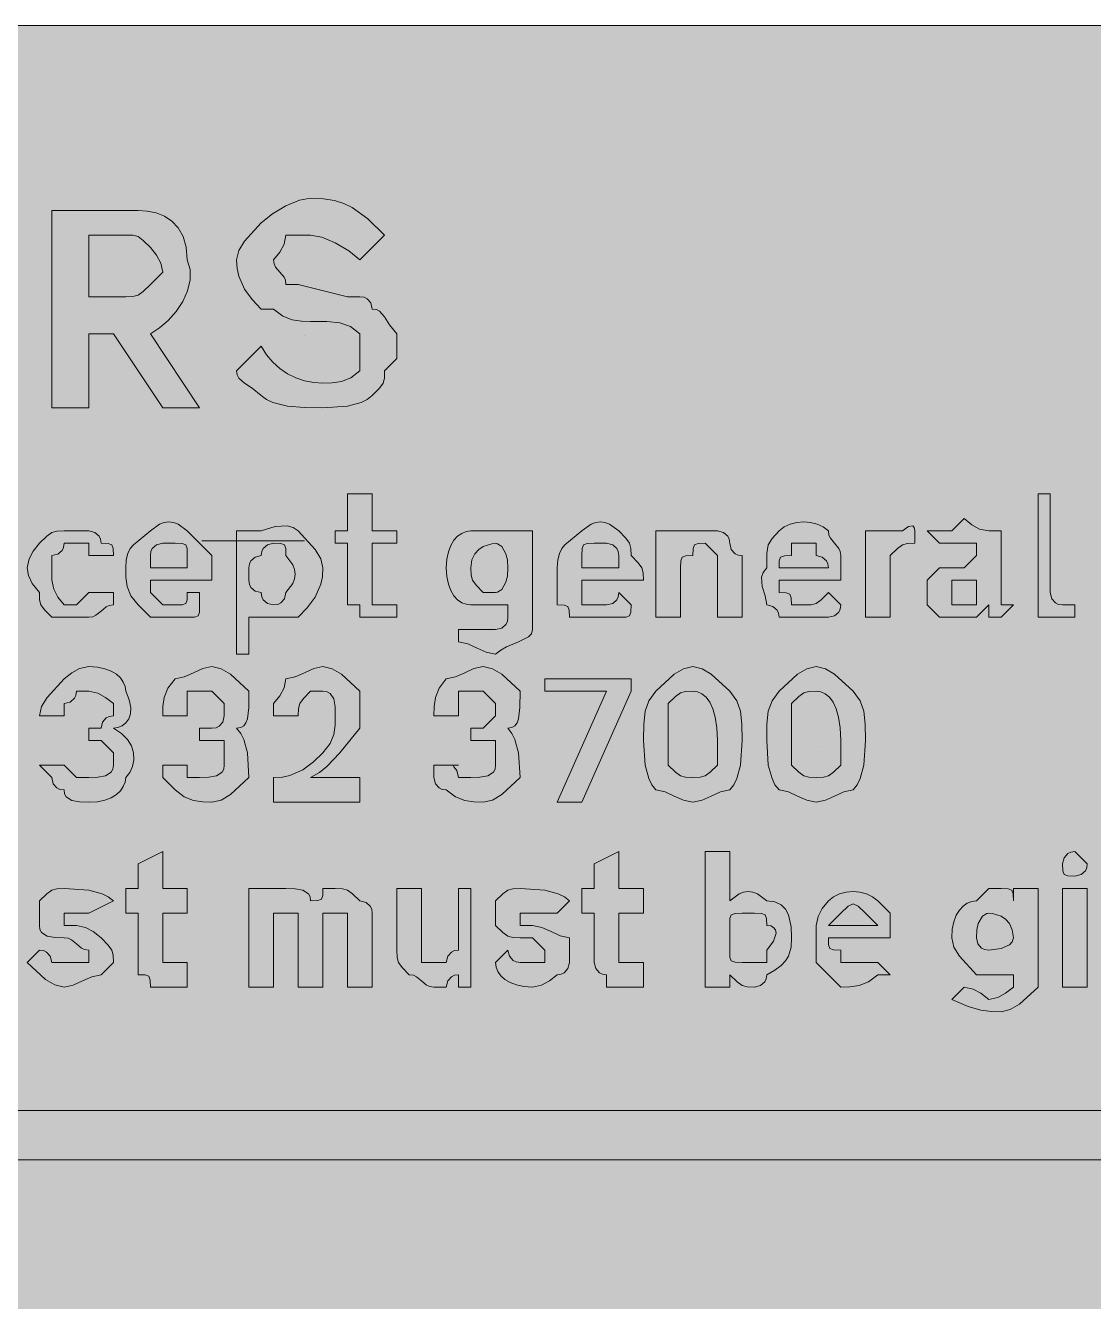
# Model space of a CAD drawing. Header units: metres. Extents: x 10 to 558, y 11 to 259.
# Drawn here: x 364.8 to 468.8, y 135.2 to 259.4 of the extents above; entities that cross this region are included whole.
import ezdxf

# ---------------------------------------------------------------- set-up
doc = ezdxf.new("R2010")
doc.units = ezdxf.units.M
for name, color, linetype, true_color in [('FILL_BLUE_0000FF', 7, 'Continuous', 0x0000ff), ('FILL_WHITE_FFFFFF', 7, 'Continuous', 0xffffff), ('STROKE_WHITE_FFFFFF', 7, 'Continuous', 0xffffff)]:
    doc.layers.add(name, color=color, linetype=linetype, true_color=true_color)

msp = doc.modelspace()

# ---------------------------------------------------------------- hatches: boundary and pattern name
at = {"layer": 'FILL_BLUE_0000FF', "true_color": 0x0000ff}
h = msp.add_hatch(color=7, dxfattribs=at)
h.dxf.hatch_style = 1
h.paths.add_polyline_path([(551.8, 259.39), (552.54, 259.23), (553.8, 258.69), (554.83, 257.92), (555.75, 257.04), (556.54, 256.54), (557.14, 255.95), (557.56, 255.31), (557.85, 254.64), (558.11, 253.33), (558.15, 252.24), (558.15, 18.24), (558.15, 15.84), (557.44, 14.96), (556.95, 14.19), (556.46, 13.65), (556.15, 13.49), (555.75, 13.44), (555.3, 12.65), (554.83, 12.05), (554.34, 11.63), (553.8, 11.34), (552.54, 11.08), (550.95, 11.04), (16.95, 11.04), (13.35, 11.04), (13.3, 11.44), (13.14, 11.75), (12.6, 12.24), (11.83, 12.73), (10.95, 13.44), (10.26, 14.36), (9.9, 15.39), (9.77, 16.65), (9.75, 18.24), (9.75, 252.24), (9.75, 254.64), (9.8, 255.04), (9.94, 255.35), (10.35, 255.84), (10.76, 256.33), (10.9, 256.64), (10.95, 257.04), (11.83, 257.23), (12.6, 257.64), (13.35, 258.24), (14.25, 258.43), (15.15, 258.84), (16.05, 259.25), (16.95, 259.44), (550.95, 259.44), (551.8, 259.39)])
at = {"layer": 'FILL_WHITE_FFFFFF', "true_color": 0xffffff}
h = msp.add_hatch(color=7, dxfattribs=at)
h.dxf.hatch_style = 1
h.paths.add_polyline_path([(396.15, 233.04), (397.35, 233.04), (397.75, 232.99), (398.04, 232.85), (398.4, 232.44), (398.55, 231.84), (398.95, 231.79), (399.26, 231.63), (399.75, 231.09), (400.24, 230.32), (400.95, 229.44), (400.95, 228.24), (400.95, 227.04), (399.75, 225.84), (399.73, 225.13), (399.6, 224.64), (399.24, 224.15), (398.55, 223.44), (398.05, 223.04), (397.46, 222.75), (396.15, 222.39), (393.75, 222.24), (391.97, 222.26), (390.3, 222.39), (388.86, 222.75), (388.25, 223.04), (387.75, 223.44), (386.87, 224.15), (386.1, 224.64), (385.56, 225.13), (385.4, 225.44), (385.35, 225.84), (387.75, 228.24), (388.25, 227.4), (388.86, 226.66), (389.54, 226.05), (390.3, 225.54), (391.11, 225.15), (391.97, 224.86), (392.85, 224.7), (393.75, 224.64), (394.65, 224.66), (395.55, 224.79), (396.45, 225.15), (397.35, 225.84), (397.35, 229.44), (396.43, 230.13), (395.4, 230.49), (394.14, 230.62), (392.55, 230.64), (391.65, 230.66), (390.75, 230.79), (389.85, 231.15), (388.95, 231.84), (387.75, 231.84), (386.87, 232.76), (386.1, 233.79), (385.56, 235.05), (385.4, 235.79), (385.35, 236.64), (385.56, 237.54), (386.1, 238.44), (387.75, 240.24), (388.84, 241.12), (390.15, 241.89), (391.46, 242.43), (392.55, 242.64), (393.79, 242.58), (394.86, 242.41), (395.78, 242.13), (396.6, 241.74), (398.12, 240.61), (399.75, 239.04), (397.35, 236.64), (396.26, 237.52), (394.95, 238.29), (393.64, 238.83), (392.55, 239.04), (390.15, 239.04), (389.96, 238.16), (389.55, 237.39), (388.95, 236.64), (389, 236.24), (389.14, 235.93), (389.55, 235.44), (389.96, 234.95), (390.1, 234.64), (390.15, 234.24), (391.35, 234.24), (396.15, 233.04)])
h = msp.add_hatch(color=7, dxfattribs=at)
h.dxf.hatch_style = 1
h.paths.add_polyline_path([(375.75, 241.44), (376.65, 241.38), (377.51, 241.2), (378.32, 240.87), (379.05, 240.39), (379.66, 239.74), (380.14, 238.91), (380.44, 237.88), (380.55, 236.64), (380.84, 235.69), (380.83, 234.67), (380.57, 233.62), (380.1, 232.59), (379.46, 231.61), (378.69, 230.73), (377.84, 230), (376.95, 229.44), (381.75, 222.24), (378.15, 222.24), (373.35, 229.44), (370.95, 229.44), (370.95, 222.24), (367.35, 222.24), (367.35, 241.44), (375.75, 241.44)])
h.paths.add_polyline_path([(375.26, 233.06), (375.75, 233.19), (376.24, 233.55), (376.95, 234.24), (378.15, 235.44), (377.96, 236.32), (377.55, 237.09), (376.95, 237.84), (376.24, 238.53), (375.75, 238.89), (375.26, 239.02), (374.55, 239.04), (370.95, 239.04), (370.95, 233.04), (374.55, 233.04), (375.26, 233.06)], flags=16)
h = msp.add_hatch(color=7, dxfattribs=at)
h.dxf.hatch_style = 1
h.paths.add_polyline_path([(398.55, 203.04), (399.75, 203.04), (400.95, 203.04), (400.95, 201.84), (397.35, 201.84), (397.35, 203.04), (396.15, 203.04), (396.15, 209.04), (394.95, 209.04), (394.95, 210.24), (396.15, 210.24), (396.15, 213.84), (398.55, 213.84), (398.55, 210.24), (400.95, 210.24), (400.95, 209.04), (398.55, 209.04), (398.55, 204.24), (398.55, 203.04)])
h = msp.add_hatch(color=7, dxfattribs=at)
h.dxf.hatch_style = 1
h.paths.add_polyline_path([(463.35, 213.84), (464.55, 213.84), (464.55, 204.24), (464.7, 203.64), (465.06, 203.23), (465.35, 203.09), (465.75, 203.04), (466.95, 203.04), (466.95, 201.84), (465.75, 201.84), (464.55, 201.84), (463.35, 201.84), (463.35, 203.04), (463.35, 213.84)])
h = msp.add_hatch(color=7, dxfattribs=at)
h.dxf.hatch_style = 1
h.paths.add_polyline_path([(375.75, 203.04), (375.06, 203.94), (374.7, 204.84), (374.57, 205.74), (374.55, 206.64), (374.6, 207.43), (374.76, 208.05), (374.99, 208.52), (375.3, 208.89), (376.95, 210.24), (377.85, 210.91), (378.3, 211.08), (378.75, 211.14), (379.2, 211.08), (379.65, 210.91), (380.55, 210.24), (382.95, 207.84), (382.95, 205.44), (376.95, 205.44), (376.95, 204.24), (378.15, 203.04), (379.35, 203.04), (380.04, 203.06), (380.4, 203.19), (380.53, 203.55), (380.55, 204.24), (381.75, 204.24), (381.75, 203.04), (381.73, 202.35), (381.6, 201.99), (381.24, 201.86), (380.55, 201.84), (378.15, 201.84), (376.95, 201.84), (375.75, 203.04)])
h.paths.add_polyline_path([(380.55, 207.84), (380.53, 208.53), (380.4, 208.89), (380.04, 209.02), (379.35, 209.04), (378.15, 209.04), (377.55, 208.89), (377.14, 208.53), (377, 208.24), (376.95, 207.84), (376.95, 206.64), (380.55, 206.64), (380.55, 207.84)], flags=16)
h = msp.add_hatch(color=7, dxfattribs=at)
h.dxf.hatch_style = 1
h.paths.add_polyline_path([(417.73, 202.53), (417.6, 202.89), (417.24, 203.02), (416.55, 203.04), (416.55, 206.64), (416.6, 207.43), (416.76, 208.05), (416.99, 208.52), (417.3, 208.89), (418.95, 210.24), (419.85, 210.91), (420.3, 211.08), (420.75, 211.14), (421.2, 211.08), (421.65, 210.91), (422.55, 210.24), (423.24, 209.53), (423.6, 209.04), (423.73, 208.55), (423.75, 207.84), (424.44, 207.13), (424.8, 206.64), (424.93, 206.15), (424.95, 205.44), (418.95, 205.44), (418.95, 204.24), (418.95, 203.04), (421.35, 203.04), (421.95, 203.19), (422.36, 203.55), (422.5, 203.84), (422.55, 204.24), (423.75, 203.04), (423.73, 202.35), (423.6, 201.99), (423.24, 201.86), (422.55, 201.84), (420.15, 201.84), (417.75, 201.84), (417.73, 202.53)])
h.paths.add_polyline_path([(422.55, 207.84), (422.5, 208.24), (422.36, 208.53), (421.95, 208.89), (421.35, 209.04), (420.15, 209.04), (419.46, 209.02), (419.1, 208.89), (418.97, 208.53), (418.95, 207.84), (418.95, 206.64), (422.55, 206.64), (422.55, 207.84)], flags=16)
h = msp.add_hatch(color=7, dxfattribs=at)
h.dxf.hatch_style = 1
h.paths.add_polyline_path([(438.1, 202.24), (437.96, 202.53), (437.55, 202.89), (436.95, 203.04), (436.78, 203.94), (436.5, 204.84), (436.44, 205.74), (436.61, 206.19), (436.95, 206.64), (436.97, 208.05), (437.1, 208.89), (437.46, 209.51), (438.15, 210.24), (438.65, 210.63), (439.24, 210.91), (439.88, 211.08), (440.55, 211.14), (441.22, 211.08), (441.86, 210.91), (442.45, 210.63), (442.95, 210.24), (443, 209.84), (443.14, 209.53), (443.55, 209.04), (443.96, 208.55), (444.1, 208.24), (444.15, 207.84), (444.15, 205.44), (438.15, 205.44), (438.15, 204.24), (438.84, 204.22), (439.2, 204.09), (439.33, 203.73), (439.35, 203.04), (440.55, 203.04), (441.26, 203.06), (441.75, 203.19), (442.24, 203.55), (442.95, 204.24), (444.15, 203.04), (444.1, 202.64), (443.96, 202.35), (443.55, 201.99), (442.95, 201.84), (439.35, 201.84), (438.15, 201.84), (438.1, 202.24)])
h.paths.add_polyline_path([(442.9, 207.04), (442.76, 207.33), (442.35, 207.69), (441.75, 207.84), (441.75, 209.04), (439.35, 209.04), (439.35, 207.84), (438.66, 207.82), (438.3, 207.69), (438.17, 207.33), (438.15, 206.64), (442.95, 206.64), (442.9, 207.04)], flags=16)
h = msp.add_hatch(color=7, dxfattribs=at)
h.dxf.hatch_style = 1
h.paths.add_polyline_path([(452.55, 203.04), (452.55, 204.24), (452.55, 205.44), (453.75, 206.64), (454.95, 206.64), (456.15, 206.64), (457.35, 207.84), (457.35, 209.04), (456.15, 209.04), (454.95, 209.04), (453.75, 209.04), (452.55, 210.24), (453.75, 210.24), (454.95, 210.24), (456.15, 211.44), (456.9, 210.84), (457.67, 210.43), (458.55, 210.24), (459.75, 210.24), (459.75, 209.04), (459.75, 206.64), (459.75, 204.24), (459.75, 203.04), (460.95, 203.04), (459.75, 201.84), (458.55, 201.84), (458.55, 203.04), (457.35, 201.84), (454.95, 201.84), (453.75, 201.84), (452.55, 203.04)])
h.paths.add_polyline_path([(457.35, 203.04), (457.35, 204.24), (457.35, 205.44), (456.15, 205.44), (454.95, 205.44), (454.95, 204.24), (454.95, 203.04), (456.15, 203.04), (457.35, 203.04)], flags=16)
h = msp.add_hatch(color=7, dxfattribs=at)
h.dxf.hatch_style = 1
h.paths.add_polyline_path([(369.75, 203.04), (370.95, 204.24), (373.35, 204.24), (373.35, 203.04), (372.95, 202.99), (372.64, 202.85), (372.15, 202.44), (371.66, 202.03), (371.35, 201.89), (370.95, 201.84), (369.75, 201.84), (367.35, 201.84), (366.66, 202.55), (366.3, 203.04), (366.17, 203.53), (366.15, 204.24), (365.46, 205.12), (365.1, 205.89), (364.95, 206.64), (365.14, 207.52), (365.55, 208.29), (366.15, 209.04), (366.86, 209.73), (367.35, 210.09), (367.84, 210.22), (368.55, 210.24), (370.95, 210.24), (371.55, 210.09), (371.96, 209.73), (372.1, 209.44), (372.15, 209.04), (372.84, 209.02), (373.2, 208.89), (373.33, 208.53), (373.35, 207.84), (370.95, 207.84), (370.95, 209.04), (368.55, 209.04), (368.5, 208.64), (368.36, 208.35), (367.95, 207.99), (367.35, 207.84), (367.35, 205.44), (367.54, 204.56), (367.95, 203.79), (368.55, 203.04), (369.75, 203.04)])
h = msp.add_hatch(color=7, dxfattribs=at)
h.dxf.hatch_style = 1
h.paths.add_polyline_path([(390.28, 210.75), (390.85, 210.58), (391.35, 210.24), (393, 208.44), (393.54, 207.54), (393.75, 206.64), (393.7, 205.79), (393.54, 205.05), (393, 203.79), (392.23, 202.76), (391.35, 201.84), (388.95, 201.84), (387.75, 201.84), (386.55, 201.84), (386.55, 198.24), (385.35, 198.24), (385.35, 210.24), (386.55, 210.24), (387.75, 210.24), (389.1, 210.69), (390.28, 210.75)])
h.paths.add_polyline_path([(386.74, 207.33), (386.6, 207.04), (386.55, 206.64), (386.55, 205.44), (386.6, 205.04), (386.74, 204.75), (387.15, 204.39), (387.75, 204.24), (387.8, 203.84), (387.94, 203.55), (388.35, 203.19), (388.95, 203.04), (389.35, 203.09), (389.64, 203.23), (390, 203.64), (390.15, 204.24), (390.82, 205.14), (390.99, 205.59), (391.05, 206.04), (390.99, 206.49), (390.82, 206.94), (390.15, 207.84), (390.13, 208.53), (390, 208.89), (389.64, 209.02), (388.95, 209.04), (388.35, 208.89), (387.94, 208.53), (387.8, 208.24), (387.75, 207.84), (387.15, 207.69), (386.74, 207.33)], flags=16)
h = msp.add_hatch(color=7, dxfattribs=at)
h.dxf.hatch_style = 1
h.paths.add_polyline_path([(414.15, 201.84), (414.15, 200.64), (414.04, 200.24), (413.76, 199.93), (412.8, 199.44), (411.62, 198.95), (411.05, 198.64), (410.55, 198.24), (409.65, 198.43), (408.75, 198.84), (407.85, 199.25), (406.95, 199.44), (406.95, 200.64), (410.55, 200.64), (411.15, 200.79), (411.56, 201.15), (411.7, 201.44), (411.75, 201.84), (411.75, 203.04), (410.55, 203.04), (408.15, 203.04), (407.7, 203.1), (407.27, 203.26), (406.86, 203.55), (406.5, 203.94), (406.19, 204.45), (405.96, 205.06), (405.8, 205.8), (405.75, 206.64), (405.8, 207.48), (405.96, 208.21), (406.19, 208.83), (406.5, 209.34), (406.86, 209.73), (407.27, 210.01), (407.7, 210.18), (408.15, 210.24), (410.55, 210.24), (411.75, 210.24), (414.15, 210.24), (414.15, 201.84)])
h.paths.add_polyline_path([(409.35, 208.74), (408.91, 208.45), (408.52, 208.03), (408.25, 207.43), (408.15, 206.64), (408.17, 205.93), (408.3, 205.44), (408.66, 204.95), (409.35, 204.24), (410.55, 204.24), (410.74, 204.28), (411.15, 204.54), (411.56, 205.25), (411.7, 205.85), (411.75, 206.64), (411.7, 207.43), (411.56, 208.03), (411.15, 208.74), (410.74, 209), (410.55, 209.04), (410.18, 209), (409.35, 208.74)], flags=16)
h = msp.add_hatch(color=7, dxfattribs=at)
h.dxf.hatch_style = 1
h.paths.add_polyline_path([(430.26, 209.02), (429.9, 208.89), (429.77, 208.53), (429.75, 207.84), (429.06, 207.82), (428.7, 207.69), (428.57, 207.33), (428.55, 206.64), (428.55, 201.84), (426.15, 201.84), (426.15, 210.24), (428.55, 210.24), (429.75, 210.24), (432.15, 210.24), (432.75, 210.09), (433.16, 209.73), (433.3, 209.44), (433.35, 209.04), (433.5, 208.44), (433.86, 208.03), (434.15, 207.89), (434.55, 207.84), (434.55, 201.84), (432.15, 201.84), (432.15, 207.84), (430.95, 209.04), (430.26, 209.02)])
h = msp.add_hatch(color=7, dxfattribs=at)
h.dxf.hatch_style = 1
h.paths.add_polyline_path([(450.15, 210.24), (450.75, 210.69), (451.16, 210.75), (451.3, 210.58), (451.35, 210.24), (451.35, 209.04), (450.64, 209.02), (450.15, 208.89), (449.66, 208.53), (448.95, 207.84), (448.95, 206.64), (448.95, 201.84), (446.55, 201.84), (446.55, 210.24), (448.95, 210.24), (450.15, 210.24)])
h = msp.add_hatch(color=7, dxfattribs=at)
h.dxf.hatch_style = 1
h.paths.add_polyline_path([(373.35, 188.64), (372.15, 189.84), (370.95, 189.84), (370.95, 191.04), (372.15, 191.04), (372.3, 191.64), (372.66, 192.05), (372.95, 192.19), (373.35, 192.24), (373.35, 193.44), (372.6, 194.04), (371.83, 194.45), (370.95, 194.64), (369.75, 194.64), (369.7, 194.24), (369.56, 193.95), (369.15, 193.59), (368.55, 193.44), (368.55, 192.24), (366.15, 192.24), (366.36, 193.14), (366.9, 194.04), (368.55, 195.84), (369.3, 196.44), (370.07, 196.85), (370.95, 197.04), (371.79, 196.99), (372.52, 196.83), (373.14, 196.6), (373.65, 196.29), (374.04, 195.93), (374.32, 195.52), (374.49, 195.09), (374.55, 194.64), (374.89, 193.8), (375.04, 193.06), (375.01, 192.45), (374.85, 191.94), (374.57, 191.55), (374.21, 191.26), (373.8, 191.1), (373.35, 191.04), (374.14, 190.54), (374.72, 189.95), (375.1, 189.31), (375.3, 188.64), (375.33, 187.97), (375.21, 187.33), (374.94, 186.74), (374.55, 186.24), (374.49, 185.79), (374.32, 185.36), (374.04, 184.95), (373.65, 184.59), (373.14, 184.28), (372.52, 184.05), (371.79, 183.89), (370.95, 183.84), (370.07, 183.86), (369.3, 183.99), (368.76, 184.35), (368.6, 184.64), (368.55, 185.04), (368.15, 185.09), (367.86, 185.23), (367.5, 185.64), (367.35, 186.24), (366.15, 187.44), (368.55, 187.44), (369.75, 186.24), (370.95, 186.24), (371.83, 186.26), (372.6, 186.39), (373.14, 186.75), (373.3, 187.04), (373.35, 187.44), (373.35, 188.64)])
h = msp.add_hatch(color=7, dxfattribs=at)
h.dxf.hatch_style = 1
h.paths.add_polyline_path([(384.15, 188.64), (384.15, 189.84), (382.95, 189.84), (381.75, 189.84), (381.75, 191.04), (382.95, 191.04), (383.35, 191.09), (383.64, 191.23), (384, 191.64), (384.15, 192.24), (384.15, 193.44), (382.95, 194.64), (380.55, 194.64), (380.55, 193.44), (380.55, 192.24), (378.15, 192.24), (378.17, 193.14), (378.3, 194.04), (378.66, 194.94), (379.35, 195.84), (380.25, 196.03), (381.15, 196.44), (382.05, 196.85), (382.95, 197.04), (383.85, 196.83), (384.75, 196.29), (386.55, 194.64), (386.53, 193.06), (386.4, 191.94), (386.26, 191.55), (386.04, 191.26), (385.75, 191.1), (385.35, 191.04), (385.75, 190.54), (386.04, 189.95), (386.4, 188.64), (386.55, 186.24), (384.75, 184.59), (383.85, 184.05), (382.95, 183.84), (382.05, 183.86), (381.15, 183.99), (380.25, 184.35), (379.35, 185.04), (378.15, 186.24), (378.15, 187.44), (380.55, 187.44), (380.55, 186.24), (381.75, 186.24), (382.63, 186.26), (383.4, 186.39), (383.94, 186.75), (384.1, 187.04), (384.15, 187.44), (384.15, 188.64)])
h = msp.add_hatch(color=7, dxfattribs=at)
h.dxf.hatch_style = 1
h.paths.add_polyline_path([(388.95, 192.24), (388.95, 193.44), (389.55, 194.19), (389.96, 194.96), (390.15, 195.84), (391.05, 196.03), (391.95, 196.44), (392.85, 196.85), (393.75, 197.04), (394.65, 196.83), (395.55, 196.29), (397.35, 194.64), (397.35, 191.04), (395.4, 188.64), (394.14, 187.33), (393.4, 186.74), (392.55, 186.24), (397.35, 186.24), (397.35, 183.84), (388.95, 183.84), (388.95, 186.24), (389.8, 186.29), (390.54, 186.45), (391.8, 186.99), (392.83, 187.76), (393.75, 188.64), (394.44, 189.54), (394.8, 190.44), (394.93, 191.34), (394.95, 192.24), (394.93, 193.12), (394.8, 193.89), (394.44, 194.43), (394.15, 194.59), (393.75, 194.64), (392.55, 194.64), (391.86, 193.93), (391.5, 193.44), (391.37, 192.95), (391.35, 192.24), (388.95, 192.24)])
h = msp.add_hatch(color=7, dxfattribs=at)
h.dxf.hatch_style = 1
h.paths.add_polyline_path([(410.55, 188.64), (410.55, 189.84), (409.35, 189.84), (408.15, 189.84), (408.15, 191.04), (409.35, 191.04), (410.55, 192.24), (410.55, 193.44), (409.35, 194.64), (406.95, 194.64), (406.95, 193.44), (406.95, 192.24), (404.55, 192.24), (404.57, 193.14), (404.7, 194.04), (405.06, 194.94), (405.75, 195.84), (406.65, 196.03), (407.55, 196.44), (408.45, 196.85), (409.35, 197.04), (410.25, 196.83), (411.15, 196.29), (412.95, 194.64), (412.93, 193.06), (412.8, 191.94), (412.66, 191.55), (412.44, 191.26), (412.15, 191.1), (411.75, 191.04), (412.15, 190.54), (412.44, 189.95), (412.8, 188.64), (412.95, 186.24), (411.15, 184.59), (410.25, 184.05), (409.35, 183.84), (408.45, 183.86), (407.55, 183.99), (406.65, 184.35), (405.75, 185.04), (405.35, 185.09), (405.06, 185.23), (404.7, 185.64), (404.55, 186.24), (404.55, 187.44), (406.95, 187.44), (406.44, 187.42), (406.5, 187.29), (406.78, 186.93), (406.95, 186.24), (408.15, 186.24), (409.03, 186.26), (409.8, 186.39), (410.34, 186.75), (410.5, 187.04), (410.55, 187.44), (410.55, 188.64)])
h = msp.add_hatch(color=7, dxfattribs=at)
h.dxf.hatch_style = 1
h.paths.add_polyline_path([(425.1, 192.69), (425.46, 193.72), (426.15, 194.64), (427.95, 196.29), (428.85, 196.83), (429.75, 197.04), (430.65, 196.83), (431.55, 196.29), (433.35, 194.64), (434.04, 193.72), (434.4, 192.69), (434.53, 191.43), (434.55, 189.84), (434.4, 187.44), (434.04, 186.13), (433.75, 185.54), (433.35, 185.04), (432.45, 184.85), (431.55, 184.44), (430.65, 184.03), (429.75, 183.84), (428.85, 184.03), (427.95, 184.44), (427.05, 184.85), (426.15, 185.04), (425.75, 185.54), (425.46, 186.13), (425.1, 187.44), (424.95, 189.84), (424.97, 191.43), (425.1, 192.69)])
h.paths.add_polyline_path([(430.95, 186.39), (431.44, 186.75), (432.15, 187.44), (432.15, 189.84), (432.1, 191.08), (431.94, 192.11), (431.71, 192.94), (431.4, 193.59), (431.04, 194.07), (430.63, 194.4), (430.2, 194.58), (429.75, 194.64), (429.04, 194.62), (428.55, 194.49), (428.06, 194.13), (427.35, 193.44), (427.35, 189.84), (427.35, 187.44), (428.06, 186.75), (428.55, 186.39), (429.04, 186.26), (429.75, 186.24), (430.46, 186.26), (430.95, 186.39)], flags=16)
h = msp.add_hatch(color=7, dxfattribs=at)
h.dxf.hatch_style = 1
h.paths.add_polyline_path([(437.1, 192.69), (437.46, 193.72), (438.15, 194.64), (439.95, 196.29), (440.85, 196.83), (441.75, 197.04), (442.65, 196.83), (443.55, 196.29), (445.35, 194.64), (446.04, 193.72), (446.4, 192.69), (446.53, 191.43), (446.55, 189.84), (446.4, 187.44), (446.04, 186.13), (445.75, 185.54), (445.35, 185.04), (444.45, 184.85), (443.55, 184.44), (442.65, 184.03), (441.75, 183.84), (440.85, 184.03), (439.95, 184.44), (439.05, 184.85), (438.15, 185.04), (437.75, 185.54), (437.46, 186.13), (437.1, 187.44), (436.95, 189.84), (436.97, 191.43), (437.1, 192.69)])
h.paths.add_polyline_path([(442.95, 186.39), (443.44, 186.75), (444.15, 187.44), (444.15, 189.84), (444.1, 191.08), (443.94, 192.11), (443.71, 192.94), (443.4, 193.59), (443.04, 194.07), (442.63, 194.4), (442.2, 194.58), (441.75, 194.64), (441.04, 194.62), (440.55, 194.49), (440.06, 194.13), (439.35, 193.44), (439.35, 189.84), (439.35, 187.44), (440.06, 186.75), (440.55, 186.39), (441.04, 186.26), (441.75, 186.24), (442.46, 186.26), (442.95, 186.39)], flags=16)
h = msp.add_hatch(color=7, dxfattribs=at)
h.dxf.hatch_style = 1
h.paths.add_polyline_path([(421.35, 194.64), (415.35, 194.64), (415.35, 195.84), (423.75, 195.84), (423.75, 194.64), (418.95, 183.84), (416.55, 183.84), (421.35, 194.64)])
h = msp.add_hatch(color=7, dxfattribs=at)
h.dxf.hatch_style = 1
h.paths.add_polyline_path([(379.35, 168.24), (380.55, 168.24), (380.55, 165.84), (376.95, 165.84), (376.93, 166.53), (376.8, 166.89), (376.44, 167.02), (375.75, 167.04), (375.75, 168.24), (375.75, 173.04), (374.55, 173.04), (374.55, 175.44), (375.75, 175.44), (375.75, 177.84), (378.15, 179.04), (378.15, 175.44), (380.55, 175.44), (380.55, 173.04), (378.15, 173.04), (378.15, 168.24), (379.35, 168.24)])
h = msp.add_hatch(color=7, dxfattribs=at)
h.dxf.hatch_style = 1
h.paths.add_polyline_path([(423.75, 168.24), (424.95, 168.24), (424.95, 165.84), (421.35, 165.84), (421.35, 167.04), (420.95, 167.09), (420.66, 167.23), (420.3, 167.64), (420.15, 168.24), (420.15, 173.04), (418.95, 173.04), (418.95, 175.44), (420.15, 175.44), (420.15, 177.84), (422.55, 179.04), (422.55, 175.44), (424.95, 175.44), (424.95, 173.04), (422.55, 173.04), (422.55, 168.24), (423.75, 168.24)])
h = msp.add_hatch(color=7, dxfattribs=at)
h.dxf.hatch_style = 1
h.paths.add_polyline_path([(434.7, 175.08), (435.15, 175.14), (435.6, 175.08), (436.05, 174.91), (436.95, 174.24), (437.74, 174.13), (438.34, 173.85), (438.76, 173.42), (439.05, 172.89), (439.31, 171.71), (439.35, 170.64), (439.31, 169.74), (439.05, 168.84), (438.76, 168.39), (438.34, 167.94), (437.74, 167.49), (436.95, 167.04), (436.9, 166.64), (436.76, 166.35), (436.35, 165.99), (435.75, 165.84), (435.04, 165.86), (434.55, 165.99), (434.06, 166.35), (433.35, 167.04), (433.35, 165.84), (430.95, 165.84), (430.95, 179.04), (433.35, 179.04), (433.35, 175.44), (433.35, 174.24), (434.25, 174.91), (434.7, 175.08)])
h.paths.add_polyline_path([(436.95, 169.44), (437.62, 170.32), (437.85, 171.09), (437.79, 171.4), (437.62, 171.63), (437.34, 171.79), (436.95, 171.84), (436.93, 172.53), (436.8, 172.89), (436.44, 173.02), (435.75, 173.04), (434.55, 173.04), (433.86, 173.02), (433.5, 172.89), (433.37, 172.53), (433.35, 171.84), (433.35, 169.44), (433.37, 168.75), (433.5, 168.39), (433.86, 168.26), (434.55, 168.24), (435.75, 168.24), (436.95, 168.24), (436.95, 169.44)], flags=16)
h = msp.add_hatch(color=7, dxfattribs=at)
h.dxf.hatch_style = 1
h.paths.add_polyline_path([(468.1, 177.44), (467.96, 177.15), (467.55, 176.79), (466.95, 176.64), (466.26, 176.66), (465.9, 176.79), (465.77, 177.15), (465.75, 177.84), (465.9, 178.44), (466.26, 178.85), (466.55, 178.99), (466.95, 179.04), (468.15, 177.84), (468.1, 177.44)])
h = msp.add_hatch(color=7, dxfattribs=at)
h.dxf.hatch_style = 1
h.paths.add_polyline_path([(369.75, 171.84), (370.63, 171.65), (371.4, 171.24), (372.15, 170.64), (372.84, 169.93), (373.2, 169.44), (373.33, 168.95), (373.35, 168.24), (372.15, 167.04), (371.25, 166.85), (370.35, 166.44), (369.45, 166.03), (368.55, 165.84), (367.65, 166.05), (366.75, 166.59), (364.95, 168.24), (366.15, 169.44), (366.55, 169.39), (366.84, 169.25), (367.2, 168.84), (367.35, 168.24), (368.55, 168.24), (369.75, 168.24), (370.95, 168.24), (370.95, 169.44), (370.55, 169.49), (370.24, 169.63), (369.75, 170.04), (369.26, 170.45), (368.95, 170.59), (368.55, 170.64), (367.67, 170.66), (366.9, 170.79), (366.36, 171.15), (366.2, 171.44), (366.15, 171.84), (366.15, 173.04), (366.15, 174.24), (366.86, 174.93), (367.35, 175.29), (367.84, 175.42), (368.55, 175.44), (370.95, 175.29), (372.26, 174.93), (372.85, 174.64), (373.35, 174.24), (370.95, 173.04), (369.75, 173.04), (368.55, 173.04), (368.55, 171.84), (369.75, 171.84)])
h = msp.add_hatch(color=7, dxfattribs=at)
h.dxf.hatch_style = 1
h.paths.add_polyline_path([(391.03, 175.42), (391.8, 175.29), (392.34, 174.93), (392.5, 174.64), (392.55, 174.24), (393.24, 174.26), (393.6, 174.39), (393.73, 174.75), (393.75, 175.44), (394.95, 175.44), (395.66, 175.42), (396.15, 175.29), (396.64, 174.93), (397.35, 174.24), (397.95, 174.09), (398.36, 173.73), (398.5, 173.44), (398.55, 173.04), (398.55, 165.84), (396.15, 165.84), (396.15, 171.84), (396.15, 173.04), (394.95, 173.04), (393.75, 173.04), (393.75, 171.84), (393.75, 165.84), (391.35, 165.84), (391.35, 171.84), (391.35, 173.04), (390.15, 173.04), (388.95, 173.04), (388.95, 171.84), (388.95, 165.84), (386.55, 165.84), (386.55, 175.44), (388.95, 175.44), (390.15, 175.44), (391.03, 175.42)])
h = msp.add_hatch(color=7, dxfattribs=at)
h.dxf.hatch_style = 1
h.paths.add_polyline_path([(404.15, 165.89), (403.84, 166.03), (403.35, 166.44), (402.86, 166.85), (402.55, 166.99), (402.15, 167.04), (401.46, 167.75), (401.1, 168.24), (400.97, 168.73), (400.95, 169.44), (400.95, 175.44), (403.35, 175.44), (403.35, 169.44), (403.35, 168.24), (404.55, 168.24), (405.75, 168.24), (405.9, 168.84), (406.26, 169.25), (406.55, 169.39), (406.95, 169.44), (406.95, 175.44), (408.15, 175.44), (408.15, 165.84), (406.95, 165.84), (406.95, 167.04), (406.55, 166.99), (406.26, 166.85), (405.9, 166.44), (405.75, 165.84), (404.55, 165.84), (404.15, 165.89)])
h = msp.add_hatch(color=7, dxfattribs=at)
h.dxf.hatch_style = 1
h.paths.add_polyline_path([(414.15, 171.84), (415.05, 171.65), (415.95, 171.24), (416.85, 170.83), (417.75, 170.64), (417.75, 168.24), (417.6, 167.64), (417.24, 167.23), (416.95, 167.09), (416.55, 167.04), (415.8, 166.44), (415.03, 166.03), (414.15, 165.84), (413.31, 165.89), (412.58, 166.05), (411.96, 166.28), (411.45, 166.59), (411.06, 166.95), (410.78, 167.36), (410.61, 167.79), (410.55, 168.24), (411.75, 169.44), (411.9, 168.84), (412.26, 168.43), (412.55, 168.29), (412.95, 168.24), (414.15, 168.24), (415.35, 168.24), (415.35, 169.44), (414.15, 170.64), (412.95, 170.64), (412.24, 170.66), (411.75, 170.79), (411.26, 171.15), (410.55, 171.84), (410.55, 173.04), (410.55, 174.24), (411.26, 174.93), (411.75, 175.29), (412.24, 175.42), (412.95, 175.44), (415.35, 175.29), (416.66, 174.93), (417.25, 174.64), (417.75, 174.24), (416.55, 173.04), (414.15, 173.04), (412.95, 173.04), (412.95, 171.84), (414.15, 171.84)])
h = msp.add_hatch(color=7, dxfattribs=at)
h.dxf.hatch_style = 1
h.paths.add_polyline_path([(441.75, 168.24), (441.75, 171.84), (441.94, 172.72), (442.35, 173.49), (442.95, 174.24), (443.45, 174.63), (444.04, 174.91), (444.68, 175.08), (445.35, 175.14), (446.02, 175.08), (446.66, 174.91), (447.25, 174.63), (447.75, 174.24), (448.95, 173.04), (448.95, 170.64), (442.95, 170.64), (442.97, 169.95), (443.1, 169.59), (443.46, 169.46), (444.15, 169.44), (444.15, 168.24), (446.55, 168.24), (447.75, 168.24), (448.95, 167.04), (447.75, 167.04), (446.85, 166.35), (445.95, 165.99), (445.05, 165.86), (444.15, 165.84), (442.95, 167.04), (441.75, 168.24)])
h.paths.add_polyline_path([(446.55, 173.04), (445.84, 173.71), (445.35, 173.94), (444.86, 173.71), (444.15, 173.04), (442.95, 171.84), (447.75, 171.84), (446.55, 173.04)], flags=16)
h = msp.add_hatch(color=7, dxfattribs=at)
h.dxf.hatch_style = 1
h.paths.add_polyline_path([(463.35, 175.44), (463.35, 165.84), (461.55, 164.19), (460.65, 163.65), (459.75, 163.44), (458.83, 163.46), (457.8, 163.59), (456.54, 163.95), (454.95, 164.64), (456.15, 165.84), (457.03, 165.65), (457.8, 165.24), (458.55, 164.64), (459.43, 164.83), (460.2, 165.24), (460.95, 165.84), (460.95, 167.04), (459.75, 167.04), (458.55, 167.04), (457.35, 167.04), (455.7, 168.84), (455.16, 169.74), (454.95, 170.64), (455, 171.48), (455.16, 172.21), (455.39, 172.83), (455.7, 173.34), (456.06, 173.73), (456.47, 174.01), (456.9, 174.18), (457.35, 174.24), (458.55, 175.44), (459.75, 175.44), (460.44, 175.42), (460.8, 175.29), (460.93, 174.93), (460.95, 174.24), (460.95, 175.44), (463.35, 175.44)])
h.paths.add_polyline_path([(457.95, 172.74), (457.54, 172.03), (457.4, 171.43), (457.35, 170.64), (457.5, 170.04), (457.86, 169.63), (458.15, 169.49), (458.55, 169.44), (459.75, 169.59), (460.57, 169.95), (460.85, 170.24), (460.95, 170.64), (460.85, 171.43), (460.57, 172.03), (460.19, 172.45), (459.75, 172.74), (458.93, 173), (458.55, 173.04), (458.36, 173), (457.95, 172.74)], flags=16)
h = msp.add_hatch(color=7, dxfattribs=at)
h.dxf.hatch_style = 1
h.paths.add_polyline_path([(465.75, 165.84), (465.75, 175.44), (468.15, 175.44), (468.15, 165.84), (465.75, 165.84)])
h = msp.add_hatch(color=7, dxfattribs=at)
h.dxf.hatch_style = 1
h.paths.add_polyline_path([(505.35, 153.84), (505.35, 149.04), (72.15, 149.04), (76.95, 144.24), (69.75, 144.24), (62.55, 151.44), (69.75, 158.64), (76.95, 158.64), (72.15, 153.84), (505.35, 153.84)])

# ---------------------------------------------------------------- linework, layer by layer
at = {"layer": 'FILL_BLUE_0000FF', "lineweight": 0, "true_color": 0x0000ff}
msp.add_lwpolyline([(16.95, 259.44), (550.95, 259.44), (551.8, 259.39), (552.54, 259.23), (553.8, 258.69), (554.83, 257.92), (555.75, 257.04), (556.54, 256.54), (557.14, 255.95), (557.56, 255.31), (557.85, 254.64), (558.11, 253.33), (558.15, 252.24), (558.15, 18.24)], dxfattribs=at)
at = {"layer": 'FILL_WHITE_FFFFFF', "lineweight": 0, "true_color": 0xffffff}
for points in [[(396.15, 233.04), (397.35, 233.04), (397.75, 232.99), (398.04, 232.85), (398.4, 232.44), (398.55, 231.84), (398.95, 231.79), (399.26, 231.63), (399.75, 231.09), (400.24, 230.32), (400.95, 229.44), (400.95, 228.24), (400.95, 227.04), (399.75, 225.84), (399.73, 225.13), (399.6, 224.64), (399.24, 224.15), (398.55, 223.44), (398.05, 223.04), (397.46, 222.75), (396.15, 222.39), (393.75, 222.24), (391.97, 222.26), (390.3, 222.39), (388.86, 222.75), (388.25, 223.04), (387.75, 223.44), (386.87, 224.15), (386.1, 224.64), (385.56, 225.13), (385.4, 225.44), (385.35, 225.84), (387.75, 228.24), (388.25, 227.4), (388.86, 226.66), (389.54, 226.05), (390.3, 225.54), (391.11, 225.15), (391.97, 224.86), (392.85, 224.7), (393.75, 224.64), (394.65, 224.66), (395.55, 224.79), (396.45, 225.15), (397.35, 225.84), (397.35, 229.44), (396.43, 230.13), (395.4, 230.49), (394.14, 230.62), (392.55, 230.64), (391.65, 230.66), (390.75, 230.79), (389.85, 231.15), (388.95, 231.84), (387.75, 231.84), (386.87, 232.76), (386.1, 233.79), (385.56, 235.05), (385.4, 235.79), (385.35, 236.64), (385.56, 237.54), (386.1, 238.44), (387.75, 240.24), (388.84, 241.12), (390.15, 241.89), (391.46, 242.43), (392.55, 242.64), (393.79, 242.58), (394.86, 242.41), (395.78, 242.13), (396.6, 241.74), (398.12, 240.61), (399.75, 239.04), (397.35, 236.64), (396.26, 237.52), (394.95, 238.29), (393.64, 238.83), (392.55, 239.04), (390.15, 239.04), (389.96, 238.16), (389.55, 237.39), (388.95, 236.64), (389, 236.24), (389.14, 235.93), (389.55, 235.44), (389.96, 234.95), (390.1, 234.64), (390.15, 234.24), (391.35, 234.24)], [(375.75, 241.44), (376.65, 241.38), (377.51, 241.2), (378.32, 240.87), (379.05, 240.39), (379.66, 239.74), (380.14, 238.91), (380.44, 237.88), (380.55, 236.64), (380.84, 235.69), (380.83, 234.67), (380.57, 233.62), (380.1, 232.59), (379.46, 231.61), (378.69, 230.73), (377.84, 230), (376.95, 229.44), (381.75, 222.24), (378.15, 222.24), (373.35, 229.44), (370.95, 229.44), (370.95, 222.24), (367.35, 222.24), (367.35, 241.44)], [(375.26, 233.06), (375.75, 233.19), (376.24, 233.55), (376.95, 234.24), (378.15, 235.44), (377.96, 236.32), (377.55, 237.09), (376.95, 237.84), (376.24, 238.53), (375.75, 238.89), (375.26, 239.02), (374.55, 239.04), (370.95, 239.04), (370.95, 233.04), (374.55, 233.04)], [(398.55, 203.04), (399.75, 203.04), (400.95, 203.04), (400.95, 201.84), (397.35, 201.84), (397.35, 203.04), (396.15, 203.04), (396.15, 209.04), (394.95, 209.04), (394.95, 210.24), (396.15, 210.24), (396.15, 213.84), (398.55, 213.84), (398.55, 210.24), (400.95, 210.24), (400.95, 209.04), (398.55, 209.04), (398.55, 204.24)], [(463.35, 213.84), (464.55, 213.84), (464.55, 204.24), (464.7, 203.64), (465.06, 203.23), (465.35, 203.09), (465.75, 203.04), (466.95, 203.04), (466.95, 201.84), (465.75, 201.84), (464.55, 201.84), (463.35, 201.84), (463.35, 203.04)], [(375.75, 203.04), (375.06, 203.94), (374.7, 204.84), (374.57, 205.74), (374.55, 206.64), (374.6, 207.43), (374.76, 208.05), (374.99, 208.52), (375.3, 208.89), (376.95, 210.24), (377.85, 210.91), (378.3, 211.08), (378.75, 211.14), (379.2, 211.08), (379.65, 210.91), (380.55, 210.24), (382.95, 207.84), (382.95, 205.44), (376.95, 205.44), (376.95, 204.24), (378.15, 203.04), (379.35, 203.04), (380.04, 203.06), (380.4, 203.19), (380.53, 203.55), (380.55, 204.24), (381.75, 204.24), (381.75, 203.04), (381.73, 202.35), (381.6, 201.99), (381.24, 201.86), (380.55, 201.84), (378.15, 201.84), (376.95, 201.84)], [(417.73, 202.53), (417.6, 202.89), (417.24, 203.02), (416.55, 203.04), (416.55, 206.64), (416.6, 207.43), (416.76, 208.05), (416.99, 208.52), (417.3, 208.89), (418.95, 210.24), (419.85, 210.91), (420.3, 211.08), (420.75, 211.14), (421.2, 211.08), (421.65, 210.91), (422.55, 210.24), (423.24, 209.53), (423.6, 209.04), (423.73, 208.55), (423.75, 207.84), (424.44, 207.13), (424.8, 206.64), (424.93, 206.15), (424.95, 205.44), (418.95, 205.44), (418.95, 204.24), (418.95, 203.04), (421.35, 203.04), (421.95, 203.19), (422.36, 203.55), (422.5, 203.84), (422.55, 204.24), (423.75, 203.04), (423.73, 202.35), (423.6, 201.99), (423.24, 201.86), (422.55, 201.84), (420.15, 201.84), (417.75, 201.84)], [(438.1, 202.24), (437.96, 202.53), (437.55, 202.89), (436.95, 203.04), (436.78, 203.94), (436.5, 204.84), (436.44, 205.74), (436.61, 206.19), (436.95, 206.64), (436.97, 208.05), (437.1, 208.89), (437.46, 209.51), (438.15, 210.24), (438.65, 210.63), (439.24, 210.91), (439.88, 211.08), (440.55, 211.14), (441.22, 211.08), (441.86, 210.91), (442.45, 210.63), (442.95, 210.24), (443, 209.84), (443.14, 209.53), (443.55, 209.04), (443.96, 208.55), (444.1, 208.24), (444.15, 207.84), (444.15, 205.44), (438.15, 205.44), (438.15, 204.24), (438.84, 204.22), (439.2, 204.09), (439.33, 203.73), (439.35, 203.04), (440.55, 203.04), (441.26, 203.06), (441.75, 203.19), (442.24, 203.55), (442.95, 204.24), (444.15, 203.04), (444.1, 202.64), (443.96, 202.35), (443.55, 201.99), (442.95, 201.84), (439.35, 201.84), (438.15, 201.84)], [(452.55, 203.04), (452.55, 204.24), (452.55, 205.44), (453.75, 206.64), (454.95, 206.64), (456.15, 206.64), (457.35, 207.84), (457.35, 209.04), (456.15, 209.04), (454.95, 209.04), (453.75, 209.04), (452.55, 210.24), (453.75, 210.24), (454.95, 210.24), (456.15, 211.44), (456.9, 210.84), (457.67, 210.43), (458.55, 210.24), (459.75, 210.24), (459.75, 209.04), (459.75, 206.64), (459.75, 204.24), (459.75, 203.04), (460.95, 203.04), (459.75, 201.84), (458.55, 201.84), (458.55, 203.04), (457.35, 201.84), (454.95, 201.84), (453.75, 201.84)], [(369.75, 203.04), (370.95, 204.24), (373.35, 204.24), (373.35, 203.04), (372.95, 202.99), (372.64, 202.85), (372.15, 202.44), (371.66, 202.03), (371.35, 201.89), (370.95, 201.84), (369.75, 201.84), (367.35, 201.84), (366.66, 202.55), (366.3, 203.04), (366.17, 203.53), (366.15, 204.24), (365.46, 205.12), (365.1, 205.89), (364.95, 206.64), (365.14, 207.52), (365.55, 208.29), (366.15, 209.04), (366.86, 209.73), (367.35, 210.09), (367.84, 210.22), (368.55, 210.24), (370.95, 210.24), (371.55, 210.09), (371.96, 209.73), (372.1, 209.44), (372.15, 209.04), (372.84, 209.02), (373.2, 208.89), (373.33, 208.53), (373.35, 207.84), (370.95, 207.84), (370.95, 209.04), (368.55, 209.04), (368.5, 208.64), (368.36, 208.35), (367.95, 207.99), (367.35, 207.84), (367.35, 205.44), (367.54, 204.56), (367.95, 203.79), (368.55, 203.04)], [(390.28, 210.75), (390.85, 210.58), (391.35, 210.24), (393, 208.44), (393.54, 207.54), (393.75, 206.64), (393.7, 205.79), (393.54, 205.05), (393, 203.79), (392.23, 202.76), (391.35, 201.84), (388.95, 201.84), (387.75, 201.84), (386.55, 201.84), (386.55, 198.24), (385.35, 198.24), (385.35, 210.24), (386.55, 210.24), (387.75, 210.24), (389.1, 210.69)], [(414.15, 201.84), (414.15, 200.64), (414.04, 200.24), (413.76, 199.93), (412.8, 199.44), (411.62, 198.95), (411.05, 198.64), (410.55, 198.24), (409.65, 198.43), (408.75, 198.84), (407.85, 199.25), (406.95, 199.44), (406.95, 200.64), (410.55, 200.64), (411.15, 200.79), (411.56, 201.15), (411.7, 201.44), (411.75, 201.84), (411.75, 203.04), (410.55, 203.04), (408.15, 203.04), (407.7, 203.1), (407.27, 203.26), (406.86, 203.55), (406.5, 203.94), (406.19, 204.45), (405.96, 205.06), (405.8, 205.8), (405.75, 206.64), (405.8, 207.48), (405.96, 208.21), (406.19, 208.83), (406.5, 209.34), (406.86, 209.73), (407.27, 210.01), (407.7, 210.18), (408.15, 210.24), (410.55, 210.24), (411.75, 210.24), (414.15, 210.24)], [(430.26, 209.02), (429.9, 208.89), (429.77, 208.53), (429.75, 207.84), (429.06, 207.82), (428.7, 207.69), (428.57, 207.33), (428.55, 206.64), (428.55, 201.84), (426.15, 201.84), (426.15, 210.24), (428.55, 210.24), (429.75, 210.24), (432.15, 210.24), (432.75, 210.09), (433.16, 209.73), (433.3, 209.44), (433.35, 209.04), (433.5, 208.44), (433.86, 208.03), (434.15, 207.89), (434.55, 207.84), (434.55, 201.84), (432.15, 201.84), (432.15, 207.84), (430.95, 209.04)], [(450.15, 210.24), (450.75, 210.69), (451.16, 210.75), (451.3, 210.58), (451.35, 210.24), (451.35, 209.04), (450.64, 209.02), (450.15, 208.89), (449.66, 208.53), (448.95, 207.84), (448.95, 206.64), (448.95, 201.84), (446.55, 201.84), (446.55, 210.24), (448.95, 210.24)], [(380.55, 207.84), (380.53, 208.53), (380.4, 208.89), (380.04, 209.02), (379.35, 209.04), (378.15, 209.04), (377.55, 208.89), (377.14, 208.53), (377, 208.24), (376.95, 207.84), (376.95, 206.64), (380.55, 206.64)], [(386.74, 207.33), (386.6, 207.04), (386.55, 206.64), (386.55, 205.44), (386.6, 205.04), (386.74, 204.75), (387.15, 204.39), (387.75, 204.24), (387.8, 203.84), (387.94, 203.55), (388.35, 203.19), (388.95, 203.04), (389.35, 203.09), (389.64, 203.23), (390, 203.64), (390.15, 204.24), (390.82, 205.14), (390.99, 205.59), (391.05, 206.04), (390.99, 206.49), (390.82, 206.94), (390.15, 207.84), (390.13, 208.53), (390, 208.89), (389.64, 209.02), (388.95, 209.04), (388.35, 208.89), (387.94, 208.53), (387.8, 208.24), (387.75, 207.84), (387.15, 207.69)], [(409.35, 208.74), (408.91, 208.45), (408.52, 208.03), (408.25, 207.43), (408.15, 206.64), (408.17, 205.93), (408.3, 205.44), (408.66, 204.95), (409.35, 204.24), (410.55, 204.24), (410.74, 204.28), (411.15, 204.54), (411.56, 205.25), (411.7, 205.85), (411.75, 206.64), (411.7, 207.43), (411.56, 208.03), (411.15, 208.74), (410.74, 209), (410.55, 209.04), (410.18, 209)], [(422.55, 207.84), (422.5, 208.24), (422.36, 208.53), (421.95, 208.89), (421.35, 209.04), (420.15, 209.04), (419.46, 209.02), (419.1, 208.89), (418.97, 208.53), (418.95, 207.84), (418.95, 206.64), (422.55, 206.64)], [(442.9, 207.04), (442.76, 207.33), (442.35, 207.69), (441.75, 207.84), (441.75, 209.04), (439.35, 209.04), (439.35, 207.84), (438.66, 207.82), (438.3, 207.69), (438.17, 207.33), (438.15, 206.64), (442.95, 206.64)], [(457.35, 203.04), (457.35, 204.24), (457.35, 205.44), (456.15, 205.44), (454.95, 205.44), (454.95, 204.24), (454.95, 203.04), (456.15, 203.04)], [(373.35, 188.64), (372.15, 189.84), (370.95, 189.84), (370.95, 191.04), (372.15, 191.04), (372.3, 191.64), (372.66, 192.05), (372.95, 192.19), (373.35, 192.24), (373.35, 193.44), (372.6, 194.04), (371.83, 194.45), (370.95, 194.64), (369.75, 194.64), (369.7, 194.24), (369.56, 193.95), (369.15, 193.59), (368.55, 193.44), (368.55, 192.24), (366.15, 192.24), (366.36, 193.14), (366.9, 194.04), (368.55, 195.84), (369.3, 196.44), (370.07, 196.85), (370.95, 197.04), (371.79, 196.99), (372.52, 196.83), (373.14, 196.6), (373.65, 196.29), (374.04, 195.93), (374.32, 195.52), (374.49, 195.09), (374.55, 194.64), (374.89, 193.8), (375.04, 193.06), (375.01, 192.45), (374.85, 191.94), (374.57, 191.55), (374.21, 191.26), (373.8, 191.1), (373.35, 191.04), (374.14, 190.54), (374.72, 189.95), (375.1, 189.31), (375.3, 188.64), (375.33, 187.97), (375.21, 187.33), (374.94, 186.74), (374.55, 186.24), (374.49, 185.79), (374.32, 185.36), (374.04, 184.95), (373.65, 184.59), (373.14, 184.28), (372.52, 184.05), (371.79, 183.89), (370.95, 183.84), (370.07, 183.86), (369.3, 183.99), (368.76, 184.35), (368.6, 184.64), (368.55, 185.04), (368.15, 185.09), (367.86, 185.23), (367.5, 185.64), (367.35, 186.24), (366.15, 187.44), (368.55, 187.44), (369.75, 186.24), (370.95, 186.24), (371.83, 186.26), (372.6, 186.39), (373.14, 186.75), (373.3, 187.04), (373.35, 187.44)], [(384.15, 188.64), (384.15, 189.84), (382.95, 189.84), (381.75, 189.84), (381.75, 191.04), (382.95, 191.04), (383.35, 191.09), (383.64, 191.23), (384, 191.64), (384.15, 192.24), (384.15, 193.44), (382.95, 194.64), (380.55, 194.64), (380.55, 193.44), (380.55, 192.24), (378.15, 192.24), (378.17, 193.14), (378.3, 194.04), (378.66, 194.94), (379.35, 195.84), (380.25, 196.03), (381.15, 196.44), (382.05, 196.85), (382.95, 197.04), (383.85, 196.83), (384.75, 196.29), (386.55, 194.64), (386.53, 193.06), (386.4, 191.94), (386.26, 191.55), (386.04, 191.26), (385.75, 191.1), (385.35, 191.04), (385.75, 190.54), (386.04, 189.95), (386.4, 188.64), (386.55, 186.24), (384.75, 184.59), (383.85, 184.05), (382.95, 183.84), (382.05, 183.86), (381.15, 183.99), (380.25, 184.35), (379.35, 185.04), (378.15, 186.24), (378.15, 187.44), (380.55, 187.44), (380.55, 186.24), (381.75, 186.24), (382.63, 186.26), (383.4, 186.39), (383.94, 186.75), (384.1, 187.04), (384.15, 187.44)], [(388.95, 192.24), (388.95, 193.44), (389.55, 194.19), (389.96, 194.96), (390.15, 195.84), (391.05, 196.03), (391.95, 196.44), (392.85, 196.85), (393.75, 197.04), (394.65, 196.83), (395.55, 196.29), (397.35, 194.64), (397.35, 191.04), (395.4, 188.64), (394.14, 187.33), (393.4, 186.74), (392.55, 186.24), (397.35, 186.24), (397.35, 183.84), (388.95, 183.84), (388.95, 186.24), (389.8, 186.29), (390.54, 186.45), (391.8, 186.99), (392.83, 187.76), (393.75, 188.64), (394.44, 189.54), (394.8, 190.44), (394.93, 191.34), (394.95, 192.24), (394.93, 193.12), (394.8, 193.89), (394.44, 194.43), (394.15, 194.59), (393.75, 194.64), (392.55, 194.64), (391.86, 193.93), (391.5, 193.44), (391.37, 192.95), (391.35, 192.24)], [(410.55, 188.64), (410.55, 189.84), (409.35, 189.84), (408.15, 189.84), (408.15, 191.04), (409.35, 191.04), (410.55, 192.24), (410.55, 193.44), (409.35, 194.64), (406.95, 194.64), (406.95, 193.44), (406.95, 192.24), (404.55, 192.24), (404.57, 193.14), (404.7, 194.04), (405.06, 194.94), (405.75, 195.84), (406.65, 196.03), (407.55, 196.44), (408.45, 196.85), (409.35, 197.04), (410.25, 196.83), (411.15, 196.29), (412.95, 194.64), (412.93, 193.06), (412.8, 191.94), (412.66, 191.55), (412.44, 191.26), (412.15, 191.1), (411.75, 191.04), (412.15, 190.54), (412.44, 189.95), (412.8, 188.64), (412.95, 186.24), (411.15, 184.59), (410.25, 184.05), (409.35, 183.84), (408.45, 183.86), (407.55, 183.99), (406.65, 184.35), (405.75, 185.04), (405.35, 185.09), (405.06, 185.23), (404.7, 185.64), (404.55, 186.24), (404.55, 187.44), (406.95, 187.44), (406.44, 187.42), (406.5, 187.29), (406.78, 186.93), (406.95, 186.24), (408.15, 186.24), (409.03, 186.26), (409.8, 186.39), (410.34, 186.75), (410.5, 187.04), (410.55, 187.44)], [(425.1, 192.69), (425.46, 193.72), (426.15, 194.64), (427.95, 196.29), (428.85, 196.83), (429.75, 197.04), (430.65, 196.83), (431.55, 196.29), (433.35, 194.64), (434.04, 193.72), (434.4, 192.69), (434.53, 191.43), (434.55, 189.84), (434.4, 187.44), (434.04, 186.13), (433.75, 185.54), (433.35, 185.04), (432.45, 184.85), (431.55, 184.44), (430.65, 184.03), (429.75, 183.84), (428.85, 184.03), (427.95, 184.44), (427.05, 184.85), (426.15, 185.04), (425.75, 185.54), (425.46, 186.13), (425.1, 187.44), (424.95, 189.84), (424.97, 191.43)], [(437.1, 192.69), (437.46, 193.72), (438.15, 194.64), (439.95, 196.29), (440.85, 196.83), (441.75, 197.04), (442.65, 196.83), (443.55, 196.29), (445.35, 194.64), (446.04, 193.72), (446.4, 192.69), (446.53, 191.43), (446.55, 189.84), (446.4, 187.44), (446.04, 186.13), (445.75, 185.54), (445.35, 185.04), (444.45, 184.85), (443.55, 184.44), (442.65, 184.03), (441.75, 183.84), (440.85, 184.03), (439.95, 184.44), (439.05, 184.85), (438.15, 185.04), (437.75, 185.54), (437.46, 186.13), (437.1, 187.44), (436.95, 189.84), (436.97, 191.43)], [(421.35, 194.64), (415.35, 194.64), (415.35, 195.84), (423.75, 195.84), (423.75, 194.64), (418.95, 183.84), (416.55, 183.84)], [(430.95, 186.39), (431.44, 186.75), (432.15, 187.44), (432.15, 189.84), (432.1, 191.08), (431.94, 192.11), (431.71, 192.94), (431.4, 193.59), (431.04, 194.07), (430.63, 194.4), (430.2, 194.58), (429.75, 194.64), (429.04, 194.62), (428.55, 194.49), (428.06, 194.13), (427.35, 193.44), (427.35, 189.84), (427.35, 187.44), (428.06, 186.75), (428.55, 186.39), (429.04, 186.26), (429.75, 186.24), (430.46, 186.26)], [(442.95, 186.39), (443.44, 186.75), (444.15, 187.44), (444.15, 189.84), (444.1, 191.08), (443.94, 192.11), (443.71, 192.94), (443.4, 193.59), (443.04, 194.07), (442.63, 194.4), (442.2, 194.58), (441.75, 194.64), (441.04, 194.62), (440.55, 194.49), (440.06, 194.13), (439.35, 193.44), (439.35, 189.84), (439.35, 187.44), (440.06, 186.75), (440.55, 186.39), (441.04, 186.26), (441.75, 186.24), (442.46, 186.26)], [(379.35, 168.24), (380.55, 168.24), (380.55, 165.84), (376.95, 165.84), (376.93, 166.53), (376.8, 166.89), (376.44, 167.02), (375.75, 167.04), (375.75, 168.24), (375.75, 173.04), (374.55, 173.04), (374.55, 175.44), (375.75, 175.44), (375.75, 177.84), (378.15, 179.04), (378.15, 175.44), (380.55, 175.44), (380.55, 173.04), (378.15, 173.04), (378.15, 168.24)], [(423.75, 168.24), (424.95, 168.24), (424.95, 165.84), (421.35, 165.84), (421.35, 167.04), (420.95, 167.09), (420.66, 167.23), (420.3, 167.64), (420.15, 168.24), (420.15, 173.04), (418.95, 173.04), (418.95, 175.44), (420.15, 175.44), (420.15, 177.84), (422.55, 179.04), (422.55, 175.44), (424.95, 175.44), (424.95, 173.04), (422.55, 173.04), (422.55, 168.24)], [(434.7, 175.08), (435.15, 175.14), (435.6, 175.08), (436.05, 174.91), (436.95, 174.24), (437.74, 174.13), (438.34, 173.85), (438.76, 173.42), (439.05, 172.89), (439.31, 171.71), (439.35, 170.64), (439.31, 169.74), (439.05, 168.84), (438.76, 168.39), (438.34, 167.94), (437.74, 167.49), (436.95, 167.04), (436.9, 166.64), (436.76, 166.35), (436.35, 165.99), (435.75, 165.84), (435.04, 165.86), (434.55, 165.99), (434.06, 166.35), (433.35, 167.04), (433.35, 165.84), (430.95, 165.84), (430.95, 179.04), (433.35, 179.04), (433.35, 175.44), (433.35, 174.24), (434.25, 174.91)], [(468.1, 177.44), (467.96, 177.15), (467.55, 176.79), (466.95, 176.64), (466.26, 176.66), (465.9, 176.79), (465.77, 177.15), (465.75, 177.84), (465.9, 178.44), (466.26, 178.85), (466.55, 178.99), (466.95, 179.04), (468.15, 177.84)], [(369.75, 171.84), (370.63, 171.65), (371.4, 171.24), (372.15, 170.64), (372.84, 169.93), (373.2, 169.44), (373.33, 168.95), (373.35, 168.24), (372.15, 167.04), (371.25, 166.85), (370.35, 166.44), (369.45, 166.03), (368.55, 165.84), (367.65, 166.05), (366.75, 166.59), (364.95, 168.24), (366.15, 169.44), (366.55, 169.39), (366.84, 169.25), (367.2, 168.84), (367.35, 168.24), (368.55, 168.24), (369.75, 168.24), (370.95, 168.24), (370.95, 169.44), (370.55, 169.49), (370.24, 169.63), (369.75, 170.04), (369.26, 170.45), (368.95, 170.59), (368.55, 170.64), (367.67, 170.66), (366.9, 170.79), (366.36, 171.15), (366.2, 171.44), (366.15, 171.84), (366.15, 173.04), (366.15, 174.24), (366.86, 174.93), (367.35, 175.29), (367.84, 175.42), (368.55, 175.44), (370.95, 175.29), (372.26, 174.93), (372.85, 174.64), (373.35, 174.24), (370.95, 173.04), (369.75, 173.04), (368.55, 173.04), (368.55, 171.84)], [(391.03, 175.42), (391.8, 175.29), (392.34, 174.93), (392.5, 174.64), (392.55, 174.24), (393.24, 174.26), (393.6, 174.39), (393.73, 174.75), (393.75, 175.44), (394.95, 175.44), (395.66, 175.42), (396.15, 175.29), (396.64, 174.93), (397.35, 174.24), (397.95, 174.09), (398.36, 173.73), (398.5, 173.44), (398.55, 173.04), (398.55, 165.84), (396.15, 165.84), (396.15, 171.84), (396.15, 173.04), (394.95, 173.04), (393.75, 173.04), (393.75, 171.84), (393.75, 165.84), (391.35, 165.84), (391.35, 171.84), (391.35, 173.04), (390.15, 173.04), (388.95, 173.04), (388.95, 171.84), (388.95, 165.84), (386.55, 165.84), (386.55, 175.44), (388.95, 175.44), (390.15, 175.44)], [(404.15, 165.89), (403.84, 166.03), (403.35, 166.44), (402.86, 166.85), (402.55, 166.99), (402.15, 167.04), (401.46, 167.75), (401.1, 168.24), (400.97, 168.73), (400.95, 169.44), (400.95, 175.44), (403.35, 175.44), (403.35, 169.44), (403.35, 168.24), (404.55, 168.24), (405.75, 168.24), (405.9, 168.84), (406.26, 169.25), (406.55, 169.39), (406.95, 169.44), (406.95, 175.44), (408.15, 175.44), (408.15, 165.84), (406.95, 165.84), (406.95, 167.04), (406.55, 166.99), (406.26, 166.85), (405.9, 166.44), (405.75, 165.84), (404.55, 165.84)], [(414.15, 171.84), (415.05, 171.65), (415.95, 171.24), (416.85, 170.83), (417.75, 170.64), (417.75, 168.24), (417.6, 167.64), (417.24, 167.23), (416.95, 167.09), (416.55, 167.04), (415.8, 166.44), (415.03, 166.03), (414.15, 165.84), (413.31, 165.89), (412.58, 166.05), (411.96, 166.28), (411.45, 166.59), (411.06, 166.95), (410.78, 167.36), (410.61, 167.79), (410.55, 168.24), (411.75, 169.44), (411.9, 168.84), (412.26, 168.43), (412.55, 168.29), (412.95, 168.24), (414.15, 168.24), (415.35, 168.24), (415.35, 169.44), (414.15, 170.64), (412.95, 170.64), (412.24, 170.66), (411.75, 170.79), (411.26, 171.15), (410.55, 171.84), (410.55, 173.04), (410.55, 174.24), (411.26, 174.93), (411.75, 175.29), (412.24, 175.42), (412.95, 175.44), (415.35, 175.29), (416.66, 174.93), (417.25, 174.64), (417.75, 174.24), (416.55, 173.04), (414.15, 173.04), (412.95, 173.04), (412.95, 171.84)], [(441.75, 168.24), (441.75, 171.84), (441.94, 172.72), (442.35, 173.49), (442.95, 174.24), (443.45, 174.63), (444.04, 174.91), (444.68, 175.08), (445.35, 175.14), (446.02, 175.08), (446.66, 174.91), (447.25, 174.63), (447.75, 174.24), (448.95, 173.04), (448.95, 170.64), (442.95, 170.64), (442.97, 169.95), (443.1, 169.59), (443.46, 169.46), (444.15, 169.44), (444.15, 168.24), (446.55, 168.24), (447.75, 168.24), (448.95, 167.04), (447.75, 167.04), (446.85, 166.35), (445.95, 165.99), (445.05, 165.86), (444.15, 165.84), (442.95, 167.04)], [(463.35, 175.44), (463.35, 165.84), (461.55, 164.19), (460.65, 163.65), (459.75, 163.44), (458.83, 163.46), (457.8, 163.59), (456.54, 163.95), (454.95, 164.64), (456.15, 165.84), (457.03, 165.65), (457.8, 165.24), (458.55, 164.64), (459.43, 164.83), (460.2, 165.24), (460.95, 165.84), (460.95, 167.04), (459.75, 167.04), (458.55, 167.04), (457.35, 167.04), (455.7, 168.84), (455.16, 169.74), (454.95, 170.64), (455, 171.48), (455.16, 172.21), (455.39, 172.83), (455.7, 173.34), (456.06, 173.73), (456.47, 174.01), (456.9, 174.18), (457.35, 174.24), (458.55, 175.44), (459.75, 175.44), (460.44, 175.42), (460.8, 175.29), (460.93, 174.93), (460.95, 174.24), (460.95, 175.44)], [(465.75, 165.84), (465.75, 175.44), (468.15, 175.44), (468.15, 165.84)], [(446.55, 173.04), (445.84, 173.71), (445.35, 173.94), (444.86, 173.71), (444.15, 173.04), (442.95, 171.84), (447.75, 171.84)], [(436.95, 169.44), (437.62, 170.32), (437.85, 171.09), (437.79, 171.4), (437.62, 171.63), (437.34, 171.79), (436.95, 171.84), (436.93, 172.53), (436.8, 172.89), (436.44, 173.02), (435.75, 173.04), (434.55, 173.04), (433.86, 173.02), (433.5, 172.89), (433.37, 172.53), (433.35, 171.84), (433.35, 169.44), (433.37, 168.75), (433.5, 168.39), (433.86, 168.26), (434.55, 168.24), (435.75, 168.24), (436.95, 168.24)], [(457.95, 172.74), (457.54, 172.03), (457.4, 171.43), (457.35, 170.64), (457.5, 170.04), (457.86, 169.63), (458.15, 169.49), (458.55, 169.44), (459.75, 169.59), (460.57, 169.95), (460.85, 170.24), (460.95, 170.64), (460.85, 171.43), (460.57, 172.03), (460.19, 172.45), (459.75, 172.74), (458.93, 173), (458.55, 173.04), (458.36, 173)], [(505.35, 153.84), (505.35, 149.04), (72.15, 149.04), (76.95, 144.24), (69.75, 144.24), (62.55, 151.44), (69.75, 158.64), (76.95, 158.64), (72.15, 153.84)]]:
    msp.add_lwpolyline(points, close=True, dxfattribs=at)
at = {"layer": 'STROKE_WHITE_FFFFFF', "lineweight": 0, "true_color": 0xffffff}
for points in [[(367.35, 222.24), (367.35, 241.44)], [(391.95, 229.28), (391.95, 229.28)], [(391.95, 229.28), (391.95, 229.28)], [(381.95, 209.28), (391.95, 209.28)], [(421.95, 189.28), (421.95, 189.28)], [(421.95, 189.28), (421.95, 189.28)], [(421.95, 189.28), (421.95, 189.28)], [(421.95, 189.28), (421.95, 189.28)], [(421.95, 189.28), (421.95, 189.28)], [(421.95, 189.28), (421.95, 189.28)], [(421.95, 189.28), (421.95, 189.28)], [(421.95, 189.28), (421.95, 189.28)], [(441.95, 189.28), (441.95, 189.28)], [(441.95, 189.28), (441.95, 189.28)], [(441.95, 189.28), (441.95, 189.28)], [(441.95, 189.28), (441.95, 189.28)], [(441.95, 189.28), (441.95, 189.28)], [(441.95, 189.28), (441.95, 189.28)], [(441.95, 189.28), (441.95, 189.28)], [(441.95, 189.28), (441.95, 189.28)]]:
    msp.add_lwpolyline(points, dxfattribs=at)

doc.saveas('drawing.dxf')
